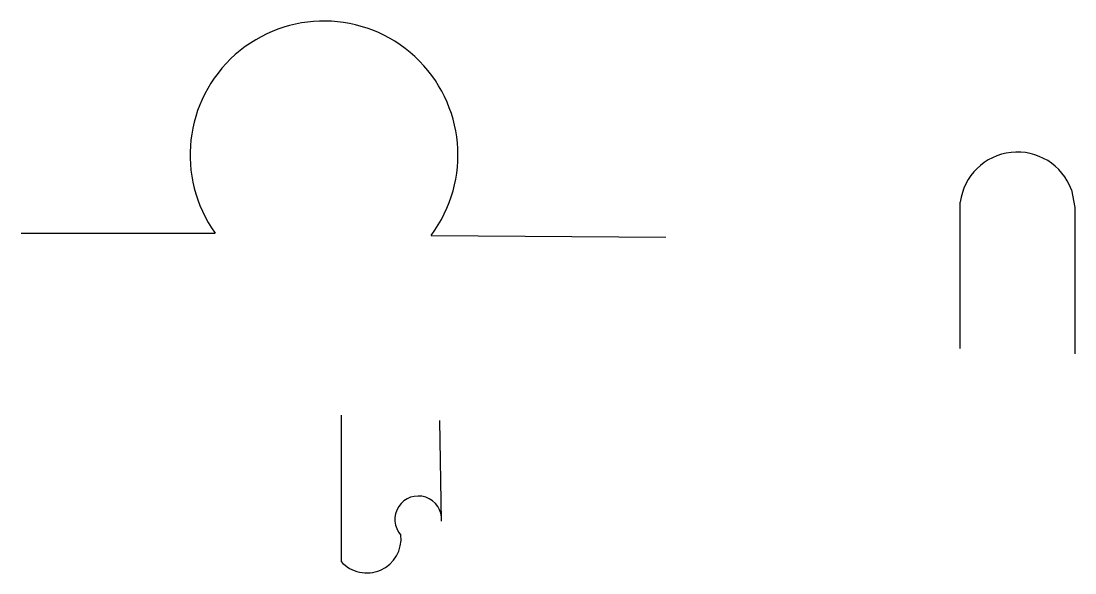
# Model space of a CAD drawing. Header units: millimetres. Extents: x 2029 to 2462, y 1366 to 1593.
import ezdxf

# ---------------------------------------------------------------- set-up
doc = ezdxf.new("R2010")
doc.units = ezdxf.units.MM

msp = doc.modelspace()

# ---------------------------------------------------------------- linework, layer by layer
for p, q in [((2460.17, 1523.43), (2461.6, 1516.17)), ((2414.57, 1458.36), (2414.57, 1518.36)), ((2461.6, 1516.17), (2461.6, 1456.17)), ((2197.45, 1504.69), (2293.72, 1503.96)), ((2160.51, 1430.88), (2160.51, 1370.88)), ((2201.77, 1387.5), (2201.04, 1428.71))]:
    msp.add_line(p, q)
msp.add_lwpolyline([(2029.26, 1505.67), (2108.88, 1505.67)])
for centre, radius, start, end in [((2153.53, 1537.7), 54.95, 323.0687, 215.6592), ((2437.99, 1515.3), 23.62, 20.1162, 172.5736), ((2192.2, 1388.17), 9.59, 355.9855, 222.3322), ((2171.02, 1380.37), 14.16, 222.0664, 5.4603)]:
    msp.add_arc(centre, radius, start, end)

doc.saveas('drawing.dxf')
